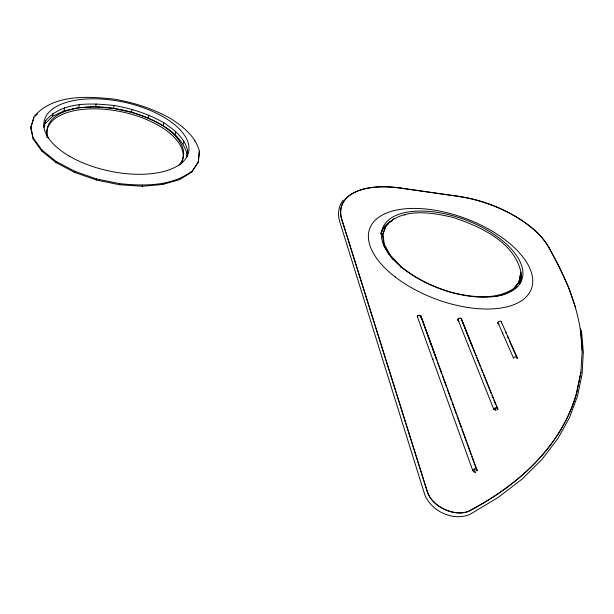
<?xml version="1.0" encoding="UTF-8"?>
<svg xmlns="http://www.w3.org/2000/svg" width="614" height="614" viewBox="0 0 614 614"><rect width="100%" height="100%" fill="white"/><g stroke="black" fill="none" stroke-linecap="round" stroke-linejoin="round"><path stroke-width="0.92" d="M583.3 352.267L582.103 373.995L577.505 396.091L569.516 417.589L557.811 438.665L541.932 459.456L522.222 478.989L497.962 497.586L469.756 514.478C453.094 521.439 431.373 511.37 424.811 494.792L339.772 221.823C337.431 214.57 338.337 206.166 343.264 200.164M198.399 161.858L199.358 151.236C195.628 136.661 183.456 126.921 171.436 119.032C153.669 108.832 134.029 102.546 113.897 99.092C87.234 96.321 53.602 94.103 34.2 116.33L30.7 127.743L33.294 139.286L41.867 151.174L55.951 162.51L74.578 172.388L96.329 180.002L119.477 184.737L142.179 186.249L162.679 184.476L179.503 179.656L191.553 172.242L198.399 161.858L191.553 172.242M198.161 162.863L199.358 151.236M186.572 157.222L187.654 150.568C184.599 137.973 174.13 129.562 163.815 122.746C148.473 113.889 131.488 108.463 114.074 105.493C91.064 103.06 62.29 101.341 45.689 120.597L43.786 126.845M187.078 156.04L187.654 150.568M33.294 139.286L30.861 126.699M44.108 127.282L45.689 120.597M41.867 151.174L42.036 150.115L33.455 138.227M45.19 123.698L52.627 116.284L53.126 113.206M52.627 116.284L64.102 110.842L64.616 107.795M55.951 162.51L56.135 161.444L42.036 150.115M64.102 110.842L78.753 107.657L79.283 104.641M74.578 172.388L74.77 171.321L56.135 161.444M502.559 294.958L512.513 290.092L518.876 282.463L520.941 272.125C514.071 241.532 479.618 226.198 452.648 217.325C431.112 212.367 403.298 207.57 386.198 225.254L382.553 234.985L383.957 245.27L389.261 254.825M518.876 282.463L520.941 272.125M78.753 107.657L95.577 106.874L96.129 103.873M96.329 180.002L96.528 178.943L74.77 171.321M114.074 105.493L113.506 108.471L130.544 112.132M132.033 109.353L131.442 112.324C153.162 119.461 179.626 129.592 186.963 153.561M119.477 184.737L119.692 183.678C144.014 186.057 171.283 186.618 191.791 171.229M148.335 118.18L148.949 115.217M580.959 372.176L576.462 393.751A488.015 266.583 11.7 0 1 469.549 510.694L469.472 510.856A25.888 16.378 25.1 0 1 445.319 509.797A25.888 16.378 25.1 0 1 427.574 492.497L341.891 219.789A79.321 38.874 19.4 0 1 400.458 188.007L459.356 196.48A78.469 37.646 20.8 0 1 549.016 247.711C567.021 279.255 581.565 313.838 582.118 350.701M142.179 186.249L142.402 185.198M431.788 346.618L420.628 315.619A1.972 1.504 -19.5 0 0 418.786 315.412A1.972 1.504 -19.5 0 0 417.359 316.647L472.78 470.554A2.31 1.412 25.1 0 0 475.459 472.327L475.397 472.542M163.178 125.709L163.815 122.746M162.679 184.476L162.917 183.44M175.051 134.466L175.719 131.496M183.187 143.945L183.87 140.959M179.503 179.656L179.741 178.628M436.255 358.576L436.669 360.05L432.44 348.407M194.584 141.082L194.822 140.092M495.061 407.773L496.074 410.636L493.817 409.361L457.844 319.357A1.965 1.474 -21.1 0 1 459.272 318.159A1.965 1.474 -21.1 0 1 461.083 318.374L471.667 345.114M461.137 318.436L475.942 355.729M517.165 357.425L501.108 321.467A1.949 1.451 -22.6 0 0 499.328 321.26A1.949 1.451 -22.6 0 0 497.893 322.48L497.816 323.233A1.873 1.451 -20.9 0 0 499.021 324.215M501.431 322.933L501.369 321.774M30.7 127.743L34.039 117.366M382.553 234.985L386.198 225.254M341.844 219.935A79.313 38.882 19.4 0 1 400.412 188.137L400.458 188.007M383.957 245.27L384.303 244.265L382.898 233.988M393.835 218.576L392.108 220.779M404.818 215.307L405.156 214.332M400.812 267.635L401.172 266.622L390.496 255.409L384.303 244.265M400.412 188.137L459.356 196.48M427.574 492.497L341.891 219.789M512.513 290.092L519.29 281.488M575.679 307.936L568.472 287.03L558.886 266.576L549.016 247.711M432.847 359.643L433.07 359.244M468.321 345.582L468.543 345.191M502.62 333.256L502.851 332.865M475.328 472.534L474.154 468.728M35.397 116.054L37.431 114.081M385.861 226.244L388.639 223.811M512.92 289.102C494.508 300.469 471.606 297.115 451.628 292.441C433.369 287.03 415.97 278.718 401.172 266.622M496.281 296.278L498.1 295.971M499.911 295.672L501.73 295.365M458.896 318.827L457.844 319.357M95.577 106.874L112.562 108.386M96.528 178.943L119.692 183.678M471.644 344.538L497.816 408.909M392.024 258.402L393.282 259.714M505.875 332.235L506.143 332.519A1.972 1.451 -22.5 0 1 506.205 333.663M420.682 315.688L436.769 359.635M507.348 336.242L508.484 338.813M509.244 340.532L517.218 358.568A2.019 1.466 -22.2 0 0 516.067 356.826A2.019 1.466 -22.2 0 0 513.557 358.177L497.893 322.48M461.367 318.704L472.12 345.582M476.656 357.494L480.232 366.351M480.946 368.124L482.727 372.544M483.441 374.317L491.3 393.797M492.014 395.562L493.088 398.217M493.802 399.99L495.582 404.419M496.296 406.192L497.724 409.73A2.141 1.512 -20.5 0 0 496.473 407.949A2.141 1.512 -20.5 0 0 493.817 409.361M420.928 315.972L477.055 470.04M437.321 361.853L441.581 373.565M442.241 375.369L446.501 387.081M447.153 388.885L451.413 400.597M452.073 402.4L456.332 414.12M456.985 415.916L461.244 427.636M461.905 429.439L466.164 441.151M466.817 442.955L471.076 454.667M471.729 456.471L476.978 470.884A2.279 1.566 -18.7 0 0 475.604 469.073A2.279 1.566 -18.7 0 0 472.78 470.554M417.359 316.647L417.313 316.34A1.98 1.067 20.6 0 1 419.746 315.926M421.127 316.663L421.158 316.824A1.965 1.696 -10.1 0 1 420.866 317.676M461.551 319.403L461.567 319.503A1.965 1.612 -16.3 0 1 461.467 319.925M581.443 330.271L583.285 351.868M580.368 329.058L582.179 350.556L580.89 372.314L576.392 393.896A487.969 266.614 11.7 0 1 469.472 510.856M517.218 286.017A72.406 36.011 20.5 0 1 515.706 288.219M381.079 233.834A73.764 36.686 20.5 0 1 391.732 220.963M520.779 273.752A73.764 36.686 20.5 0 1 519.636 284.221M420.866 316.755A1.98 1.067 20.6 0 1 421.043 317.07M417.244 316.893A1.965 1.696 -10.1 0 1 417.328 316.456M459.049 321.191A1.919 1.573 -16.3 0 1 457.829 319.272M48.191 137.927A69.482 33.379 12 0 1 122.424 109.914A69.482 33.379 12 0 1 178.428 165.757M47.109 137.436A69.413 33.44 12 0 1 120.045 111.487A69.413 33.44 12 0 1 180.861 164.015M469.549 510.694A25.895 16.371 25.1 0 1 445.388 509.635A25.895 16.371 25.1 0 1 427.636 492.336M459.31 196.61A78.462 37.646 20.8 0 1 548.954 247.841M380.718 233.888A74.087 36.855 20.5 0 1 391.425 220.956M520.887 273.1A74.087 36.855 20.5 0 1 520.196 283.676M69.428 156.163A73.88 35.205 12.1 0 0 187.869 154.628A73.88 35.205 12.1 0 0 91.962 98.816A73.88 35.205 12.1 0 0 69.428 156.163M404.212 269.408A74.24 36.733 20.4 0 0 521.179 281.389A74.24 36.733 20.4 0 0 431.128 211.6A74.24 36.733 20.4 0 0 404.212 269.408M395.239 277.006A86.267 42.934 20.5 0 0 530.887 290.107A86.267 42.934 20.5 0 0 425.594 208.998A86.267 42.934 20.5 0 0 395.239 277.006"/></g></svg>
